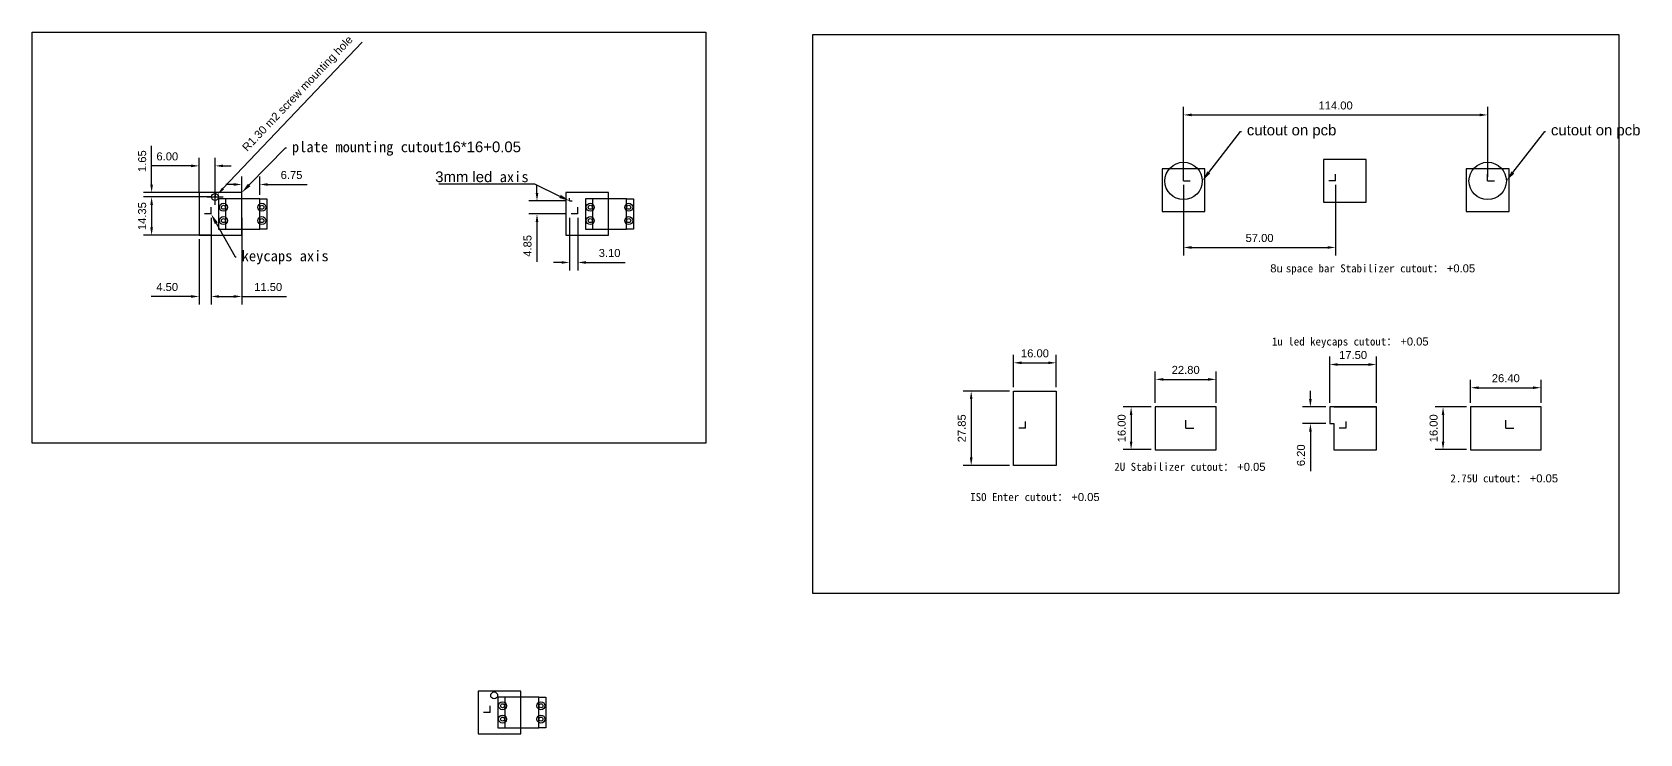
# Model space of a CAD drawing. Header units: millimetres. Extents: x -7565 to 5748, y -10126 to 3805.
# Drawn here: x -6971 to -6369, y -899 to -636 of the extents above; entities that cross this region are included whole.
import ezdxf
from ezdxf import colors
from ezdxf.entities.mleader import LeaderData, LeaderLine
from ezdxf.math import Vec2, Vec3

# ---------------------------------------------------------------- set-up
doc = ezdxf.new("R2010")
doc.units = ezdxf.units.MM
doc.layers.get('Defpoints').update_dxf_attribs({"color": 3})
doc.layers.add('View Port', color=1, linetype='Continuous', plot=False)
doc.layers.add('图层1', color=5, linetype='Continuous')
doc.styles.add('Notes', font='arial.ttf', dxfattribs={"height": 3})
doc.styles.get("Standard").update_dxf_attribs({"font": 'arial.ttf'})
doc.dimstyles.new('Civil-Metric', dxfattribs={"dimtxt": 3, "dimasz": 3, "dimexe": 3, "dimexo": 1.5, "dimgap": 2, "dimtad": 1, "dimzin": 3, "dimdsep": 46, "dimtxsty": 'Standard', "dimcen": 3, "dimazin": 2, "dimtfac": 1, "dimtofl": 0, "dimtmove": 0, "dimatfit": 3, "dimfxl": 1, "dimfrac": 1, "dimtolj": 1, "dimtzin": 0, "dimarcsym": 0})

# ---------------------------------------------------------------- blocks, each defined once
blk = doc.blocks.new('*D13')
at = {"layer": 'Defpoints', "color": 0, "lineweight": -2, "transparency": 16777216}
for p, q in [((-6539.56, -690.29), (-6539.56, -664.06)), ((-6536.56, -667.06), (-6428.56, -667.06)), ((-6425.56, -690.29), (-6425.56, -664.06))]:
    blk.add_line(p, q, dxfattribs=at)
at = {"layer": 'Defpoints', "color": 0, "transparency": 16777216}
for p in [(-6425.56, -667.06), (-6539.56, -691.79), (-6425.56, -691.79)]:
    blk.add_point(p, dxfattribs=at)
for points in [[(-6536.56, -666.56), (-6536.56, -667.56), (-6539.56, -667.06)], [(-6428.56, -666.56), (-6428.56, -667.56), (-6425.56, -667.06)]]:
    blk.add_solid(points, dxfattribs=at)
at = {"layer": 'Defpoints', "color": 0, "transparency": 16777216, "insert": (-6482.56, -663.53), "char_height": 3, "attachment_point": 5}
blk.add_mtext('\\A1;114.00', dxfattribs=at)
blk = doc.blocks.new('*D14')
at = {"layer": 'Defpoints', "color": 0, "lineweight": -2, "transparency": 16777216}
for p, q in [((-6539.56, -693.29), (-6539.56, -719.71)), ((-6482.56, -693.29), (-6482.56, -719.71)), ((-6536.56, -716.71), (-6485.56, -716.71))]:
    blk.add_line(p, q, dxfattribs=at)
at = {"layer": 'Defpoints', "color": 0, "transparency": 16777216}
for p in [(-6539.56, -691.79), (-6482.56, -691.79), (-6482.56, -716.71)]:
    blk.add_point(p, dxfattribs=at)
for points in [[(-6536.56, -716.21), (-6536.56, -717.21), (-6539.56, -716.71)], [(-6485.56, -716.21), (-6485.56, -717.21), (-6482.56, -716.71)]]:
    blk.add_solid(points, dxfattribs=at)
at = {"layer": 'Defpoints', "color": 0, "transparency": 16777216, "insert": (-6511.06, -713.17), "char_height": 3, "attachment_point": 5}
blk.add_mtext('\\A1;57.00', dxfattribs=at)
blk = doc.blocks.new('*D17')
at = {"layer": 'Defpoints', "color": 0, "lineweight": -2, "transparency": 16777216}
for p, q in [((-6484.76, -774.96), (-6484.76, -757.56)), ((-6467.26, -774.96), (-6467.26, -757.56)), ((-6481.76, -760.56), (-6470.26, -760.56))]:
    blk.add_line(p, q, dxfattribs=at)
at = {"layer": 'Defpoints', "color": 0, "transparency": 16777216}
for p in [(-6467.26, -760.56), (-6484.76, -776.46), (-6467.26, -776.46)]:
    blk.add_point(p, dxfattribs=at)
for points in [[(-6481.76, -760.06), (-6481.76, -761.06), (-6484.76, -760.56)], [(-6470.26, -760.06), (-6470.26, -761.06), (-6467.26, -760.56)]]:
    blk.add_solid(points, dxfattribs=at)
at = {"layer": 'Defpoints', "color": 0, "transparency": 16777216, "insert": (-6476.01, -757.02), "char_height": 3, "attachment_point": 5}
blk.add_mtext('\\A1;17.50', dxfattribs=at)
blk = doc.blocks.new('*D18')
at = {"layer": 'Defpoints', "color": 0, "lineweight": -2, "transparency": 16777216}
for p, q in [((-6492.01, -773.46), (-6492.01, -770.46)), ((-6486.26, -776.46), (-6495.01, -776.46)), ((-6486.26, -782.66), (-6495.01, -782.66)), ((-6492.01, -785.66), (-6492.01, -800.46))]:
    blk.add_line(p, q, dxfattribs=at)
at = {"layer": 'Defpoints', "color": 0, "transparency": 16777216}
for p in [(-6484.76, -776.46), (-6492.01, -782.66), (-6484.76, -782.66)]:
    blk.add_point(p, dxfattribs=at)
for points in [[(-6492.51, -773.46), (-6491.51, -773.46), (-6492.01, -776.46)], [(-6492.51, -785.66), (-6491.51, -785.66), (-6492.01, -782.66)]]:
    blk.add_solid(points, dxfattribs=at)
at = {"layer": 'Defpoints', "color": 0, "transparency": 16777216, "insert": (-6495.54, -794.56), "char_height": 3, "attachment_point": 5, "rotation": 90}
blk.add_mtext('\\A1;6.20', dxfattribs=at)
blk = doc.blocks.new('*D19')
at = {"layer": 'Defpoints', "color": 0, "lineweight": -2, "transparency": 16777216}
for p, q in [((-6550.16, -774.96), (-6550.16, -763.13)), ((-6527.36, -774.96), (-6527.36, -763.13)), ((-6547.16, -766.13), (-6530.36, -766.13))]:
    blk.add_line(p, q, dxfattribs=at)
at = {"layer": 'Defpoints', "color": 0, "transparency": 16777216}
for p in [(-6527.36, -766.13), (-6550.16, -776.46), (-6527.36, -776.46)]:
    blk.add_point(p, dxfattribs=at)
for points in [[(-6547.16, -765.63), (-6547.16, -766.63), (-6550.16, -766.13)], [(-6530.36, -765.63), (-6530.36, -766.63), (-6527.36, -766.13)]]:
    blk.add_solid(points, dxfattribs=at)
at = {"layer": 'Defpoints', "color": 0, "transparency": 16777216, "insert": (-6538.76, -762.6), "char_height": 3, "attachment_point": 5}
blk.add_mtext('\\A1;22.80', dxfattribs=at)
blk = doc.blocks.new('*D20')
at = {"layer": 'Defpoints', "color": 0, "lineweight": -2, "transparency": 16777216}
for p, q in [((-6551.66, -776.46), (-6562.22, -776.46)), ((-6559.22, -779.46), (-6559.22, -789.46)), ((-6551.66, -792.46), (-6562.22, -792.46))]:
    blk.add_line(p, q, dxfattribs=at)
at = {"layer": 'Defpoints', "color": 0, "transparency": 16777216}
for p in [(-6550.16, -776.46), (-6559.22, -792.46), (-6550.16, -792.46)]:
    blk.add_point(p, dxfattribs=at)
for points in [[(-6559.72, -779.46), (-6558.72, -779.46), (-6559.22, -776.46)], [(-6559.72, -789.46), (-6558.72, -789.46), (-6559.22, -792.46)]]:
    blk.add_solid(points, dxfattribs=at)
at = {"layer": 'Defpoints', "color": 0, "transparency": 16777216, "insert": (-6562.75, -784.46), "char_height": 3, "attachment_point": 5, "rotation": 90}
blk.add_mtext('\\A1;16.00', dxfattribs=at)
blk = doc.blocks.new('*D21')
at = {"layer": 'Defpoints', "color": 0, "lineweight": -2, "transparency": 16777216}
for p, q in [((-6431.96, -774.96), (-6431.96, -766.25)), ((-6428.96, -769.25), (-6408.56, -769.25)), ((-6405.56, -774.96), (-6405.56, -766.25))]:
    blk.add_line(p, q, dxfattribs=at)
at = {"layer": 'Defpoints', "color": 0, "transparency": 16777216}
for p in [(-6405.56, -769.25), (-6431.96, -776.46), (-6405.56, -776.46)]:
    blk.add_point(p, dxfattribs=at)
for points in [[(-6428.96, -768.75), (-6428.96, -769.75), (-6431.96, -769.25)], [(-6408.56, -768.75), (-6408.56, -769.75), (-6405.56, -769.25)]]:
    blk.add_solid(points, dxfattribs=at)
at = {"layer": 'Defpoints', "color": 0, "transparency": 16777216, "insert": (-6418.76, -765.71), "char_height": 3, "attachment_point": 5}
blk.add_mtext('\\A1;26.40', dxfattribs=at)
blk = doc.blocks.new('*D22')
at = {"layer": 'Defpoints', "color": 0, "lineweight": -2, "transparency": 16777216}
for p, q in [((-6433.46, -776.46), (-6445.28, -776.46)), ((-6442.28, -779.46), (-6442.28, -789.46)), ((-6433.46, -792.46), (-6445.28, -792.46))]:
    blk.add_line(p, q, dxfattribs=at)
at = {"layer": 'Defpoints', "color": 0, "transparency": 16777216}
for p in [(-6431.96, -776.46), (-6442.28, -792.46), (-6431.96, -792.46)]:
    blk.add_point(p, dxfattribs=at)
for points in [[(-6442.78, -779.46), (-6441.78, -779.46), (-6442.28, -776.46)], [(-6442.78, -789.46), (-6441.78, -789.46), (-6442.28, -792.46)]]:
    blk.add_solid(points, dxfattribs=at)
at = {"layer": 'Defpoints', "color": 0, "transparency": 16777216, "insert": (-6445.81, -784.46), "char_height": 3, "attachment_point": 5, "rotation": 90}
blk.add_mtext('\\A1;16.00', dxfattribs=at)
blk = doc.blocks.new('*D23')
at = {"layer": 'Defpoints', "color": 0, "lineweight": -2, "transparency": 16777216}
for p, q in [((-6604.76, -770.54), (-6622.15, -770.54)), ((-6619.15, -773.54), (-6619.15, -795.39)), ((-6604.76, -798.39), (-6622.15, -798.39))]:
    blk.add_line(p, q, dxfattribs=at)
at = {"layer": 'Defpoints', "color": 0, "transparency": 16777216}
for p in [(-6603.26, -770.54), (-6619.15, -798.39), (-6603.26, -798.39)]:
    blk.add_point(p, dxfattribs=at)
for points in [[(-6619.65, -773.54), (-6618.65, -773.54), (-6619.15, -770.54)], [(-6619.65, -795.39), (-6618.65, -795.39), (-6619.15, -798.39)]]:
    blk.add_solid(points, dxfattribs=at)
at = {"layer": 'Defpoints', "color": 0, "transparency": 16777216, "insert": (-6622.68, -784.46), "char_height": 3, "attachment_point": 5, "rotation": 90}
blk.add_mtext('\\A1;27.85', dxfattribs=at)
blk = doc.blocks.new('*D24')
at = {"layer": 'Defpoints', "color": 0, "lineweight": -2, "transparency": 16777216}
for p, q in [((-6603.26, -769.04), (-6603.26, -756.92)), ((-6587.26, -769.04), (-6587.26, -756.92)), ((-6600.26, -759.92), (-6590.26, -759.92))]:
    blk.add_line(p, q, dxfattribs=at)
at = {"layer": 'Defpoints', "color": 0, "transparency": 16777216}
for p in [(-6587.26, -759.92), (-6603.26, -770.54), (-6587.26, -770.54)]:
    blk.add_point(p, dxfattribs=at)
for points in [[(-6600.26, -759.42), (-6600.26, -760.42), (-6603.26, -759.92)], [(-6590.26, -759.42), (-6590.26, -760.42), (-6587.26, -759.92)]]:
    blk.add_solid(points, dxfattribs=at)
at = {"layer": 'Defpoints', "color": 0, "transparency": 16777216, "insert": (-6595.26, -756.38), "char_height": 3, "attachment_point": 5}
blk.add_mtext('\\A1;16.00', dxfattribs=at)
blk = doc.blocks.new('*D28')
at = {"layer": 'Defpoints', "color": 0, "lineweight": -2, "transparency": 16777216}
for p, q in [((-6911.59, -686.14), (-6926.39, -686.14)), ((-6908.59, -696.3), (-6908.59, -683.14)), ((-6902.59, -696.3), (-6902.59, -683.14)), ((-6899.59, -686.14), (-6896.59, -686.14))]:
    blk.add_line(p, q, dxfattribs=at)
at = {"layer": 'Defpoints', "color": 0, "transparency": 16777216}
for p in [(-6908.59, -686.14), (-6908.59, -697.8), (-6902.59, -697.8)]:
    blk.add_point(p, dxfattribs=at)
for points in [[(-6911.59, -685.64), (-6911.59, -686.64), (-6908.59, -686.14)], [(-6899.59, -685.64), (-6899.59, -686.64), (-6902.59, -686.14)]]:
    blk.add_solid(points, dxfattribs=at)
at = {"layer": 'Defpoints', "color": 0, "transparency": 16777216, "insert": (-6920.49, -682.61), "char_height": 3, "attachment_point": 5}
blk.add_mtext('\\A1;6.00', dxfattribs=at)
blk = doc.blocks.new('*D27')
at = {"layer": 'Defpoints', "color": 0, "lineweight": -2, "transparency": 16777216}
for p, q in [((-6904.19, -697.8), (-6929.37, -697.8)), ((-6926.37, -700.8), (-6926.37, -709.15)), ((-6904.19, -712.15), (-6929.37, -712.15))]:
    blk.add_line(p, q, dxfattribs=at)
at = {"layer": 'Defpoints', "color": 0, "transparency": 16777216}
for p in [(-6902.69, -697.8), (-6926.37, -712.15), (-6902.69, -712.15)]:
    blk.add_point(p, dxfattribs=at)
for points in [[(-6926.87, -700.8), (-6925.87, -700.8), (-6926.37, -697.8)], [(-6926.87, -709.15), (-6925.87, -709.15), (-6926.37, -712.15)]]:
    blk.add_solid(points, dxfattribs=at)
at = {"layer": 'Defpoints', "color": 0, "transparency": 16777216, "insert": (-6929.91, -704.97), "char_height": 3, "attachment_point": 5, "rotation": 90}
blk.add_mtext('\\A1;14.35', dxfattribs=at)
blk = doc.blocks.new('*D29')
at = {"layer": 'Defpoints', "color": 0, "lineweight": -2, "transparency": 16777216}
for p, q in [((-6904.09, -705.65), (-6904.09, -738.07)), ((-6908.59, -713.65), (-6908.59, -738.07)), ((-6911.59, -735.07), (-6926.49, -735.07)), ((-6901.09, -735.07), (-6898.09, -735.07))]:
    blk.add_line(p, q, dxfattribs=at)
at = {"layer": 'Defpoints', "color": 0, "transparency": 16777216}
for p in [(-6904.09, -704.15), (-6908.59, -712.15), (-6908.59, -735.07)]:
    blk.add_point(p, dxfattribs=at)
for points in [[(-6911.59, -734.57), (-6911.59, -735.57), (-6908.59, -735.07)], [(-6901.09, -734.57), (-6901.09, -735.57), (-6904.09, -735.07)]]:
    blk.add_solid(points, dxfattribs=at)
at = {"layer": 'Defpoints', "color": 0, "transparency": 16777216, "insert": (-6920.54, -731.54), "char_height": 3, "attachment_point": 5}
blk.add_mtext('\\A1;4.50', dxfattribs=at)
blk = doc.blocks.new('*D30')
at = {"layer": 'Defpoints', "color": 0, "lineweight": -2, "transparency": 16777216}
for p, q in [((-6904.09, -705.65), (-6904.09, -738.07)), ((-6892.59, -705.65), (-6892.59, -738.07)), ((-6901.09, -735.07), (-6895.59, -735.07)), ((-6892.59, -735.07), (-6875.76, -735.07))]:
    blk.add_line(p, q, dxfattribs=at)
at = {"layer": 'Defpoints', "color": 0, "transparency": 16777216}
for p in [(-6904.09, -704.15), (-6892.59, -704.15), (-6892.59, -735.07)]:
    blk.add_point(p, dxfattribs=at)
for points in [[(-6901.09, -734.57), (-6901.09, -735.57), (-6904.09, -735.07)], [(-6895.59, -734.57), (-6895.59, -735.57), (-6892.59, -735.07)]]:
    blk.add_solid(points, dxfattribs=at)
at = {"layer": 'Defpoints', "color": 0, "transparency": 16777216, "insert": (-6882.68, -731.54), "char_height": 3, "attachment_point": 5}
blk.add_mtext('\\A1;11.50', dxfattribs=at)
blk = doc.blocks.new('*D31')
at = {"layer": 'Defpoints', "color": 0, "lineweight": -2, "transparency": 16777216}
for p, q in [((-6892.59, -696.95), (-6892.59, -690.11)), ((-6885.84, -696.95), (-6885.84, -690.11)), ((-6895.59, -693.11), (-6898.59, -693.11)), ((-6882.84, -693.11), (-6868.01, -693.11))]:
    blk.add_line(p, q, dxfattribs=at)
at = {"layer": 'Defpoints', "color": 0, "transparency": 16777216}
for p in [(-6892.59, -698.45), (-6885.84, -693.11), (-6885.84, -698.45)]:
    blk.add_point(p, dxfattribs=at)
for points in [[(-6895.59, -692.61), (-6895.59, -693.61), (-6892.59, -693.11)], [(-6882.84, -692.61), (-6882.84, -693.61), (-6885.84, -693.11)]]:
    blk.add_solid(points, dxfattribs=at)
at = {"layer": 'Defpoints', "color": 0, "transparency": 16777216, "insert": (-6873.93, -689.58), "char_height": 3, "attachment_point": 5}
blk.add_mtext('\\A1;6.75', dxfattribs=at)
blk = doc.blocks.new('*D33')
at = {"layer": 'Defpoints', "color": 0, "lineweight": -2, "transparency": 16777216}
for p, q in [((-6926.37, -693.15), (-6926.37, -678.61)), ((-6904.09, -696.15), (-6929.37, -696.15)), ((-6904.09, -697.8), (-6929.37, -697.8)), ((-6926.37, -700.8), (-6926.37, -703.8))]:
    blk.add_line(p, q, dxfattribs=at)
at = {"layer": 'Defpoints', "color": 0, "transparency": 16777216}
for p in [(-6926.37, -696.15), (-6902.59, -696.15), (-6902.59, -697.8)]:
    blk.add_point(p, dxfattribs=at)
for points in [[(-6926.87, -693.15), (-6925.87, -693.15), (-6926.37, -696.15)], [(-6926.87, -700.8), (-6925.87, -700.8), (-6926.37, -697.8)]]:
    blk.add_solid(points, dxfattribs=at)
at = {"layer": 'Defpoints', "color": 0, "transparency": 16777216, "insert": (-6929.9, -684.38), "char_height": 3, "attachment_point": 5, "rotation": 90}
blk.add_mtext('\\A1;1.65', dxfattribs=at)
blk = doc.blocks.new('*D34')
at = {"layer": 'Defpoints', "color": 0, "lineweight": -2, "transparency": 16777216}
for p, q in [((-6847.42, -639.84), (-6899.63, -694.66)), ((-6905.59, -697.77), (-6899.59, -697.77)), ((-6902.59, -700.77), (-6902.59, -694.77))]:
    blk.add_line(p, q, dxfattribs=at)
at = {"layer": 'Defpoints', "color": 0, "transparency": 16777216}
for p in [(-6902.59, -697.77), (-6901.69, -696.83)]:
    blk.add_point(p, dxfattribs=at)
blk.add_solid([(-6899.99, -694.31), (-6899.26, -695), (-6901.69, -696.83)], dxfattribs=at)
at = {"layer": 'Defpoints', "color": 0, "transparency": 16777216, "insert": (-6871.41, -659.3), "char_height": 3, "attachment_point": 5, "rotation": 46.40286}
blk.add_mtext('\\A1;R1.30 m2 screw mounting hole', dxfattribs=at)
blk = doc.blocks.new('*D40')
at = {"layer": 'Defpoints', "color": 0, "lineweight": -2, "transparency": 16777216}
for p, q in [((-6769.69, -705.65), (-6769.69, -725.33)), ((-6766.59, -705.65), (-6766.59, -725.33)), ((-6772.69, -722.33), (-6775.69, -722.33)), ((-6763.59, -722.33), (-6748.81, -722.33))]:
    blk.add_line(p, q, dxfattribs=at)
at = {"layer": 'Defpoints', "color": 0, "transparency": 16777216}
for p in [(-6769.69, -704.15), (-6766.59, -704.15), (-6766.59, -722.33)]:
    blk.add_point(p, dxfattribs=at)
for points in [[(-6772.69, -721.83), (-6772.69, -722.83), (-6769.69, -722.33)], [(-6763.59, -721.83), (-6763.59, -722.83), (-6766.59, -722.33)]]:
    blk.add_solid(points, dxfattribs=at)
at = {"layer": 'Defpoints', "color": 0, "transparency": 16777216, "insert": (-6754.7, -718.8), "char_height": 3, "attachment_point": 5}
blk.add_mtext('\\A1;3.10', dxfattribs=at)
blk = doc.blocks.new('*D41')
at = {"layer": 'Defpoints', "color": 0, "lineweight": -2, "transparency": 16777216}
for p, q in [((-6781.92, -696.3), (-6781.92, -693.3)), ((-6771.19, -699.3), (-6784.92, -699.3)), ((-6771.19, -704.15), (-6784.92, -704.15)), ((-6781.92, -707.15), (-6781.92, -722.08))]:
    blk.add_line(p, q, dxfattribs=at)
at = {"layer": 'Defpoints', "color": 0, "transparency": 16777216}
for p in [(-6781.92, -704.15), (-6769.69, -699.3), (-6769.69, -704.15)]:
    blk.add_point(p, dxfattribs=at)
for points in [[(-6782.42, -696.3), (-6781.42, -696.3), (-6781.92, -699.3)], [(-6782.42, -707.15), (-6781.42, -707.15), (-6781.92, -704.15)]]:
    blk.add_solid(points, dxfattribs=at)
at = {"layer": 'Defpoints', "color": 0, "transparency": 16777216, "insert": (-6785.46, -716.11), "char_height": 3, "attachment_point": 5, "rotation": 90}
blk.add_mtext('\\A1;4.85', dxfattribs=at)

msp = doc.modelspace()

# ---------------------------------------------------------------- linework, layer by layer
for points in [[(-6487.061, -699.789), (-6471.061, -699.789), (-6471.061, -683.789), (-6487.061, -683.789)], [(-6547.561, -687.289), (-6547.561, -703.289), (-6531.561, -703.289), (-6531.561, -687.289)], [(-6433.561, -687.289), (-6433.561, -703.289), (-6417.561, -703.289), (-6417.561, -687.289)], [(-6908.591, -712.146), (-6892.591, -712.146), (-6892.591, -696.146), (-6908.591, -696.146)], [(-6771.091, -712.146), (-6755.091, -712.146), (-6755.091, -696.146), (-6771.091, -696.146)], [(-6803.976, -898.915), (-6787.976, -898.915), (-6787.976, -882.915), (-6803.976, -882.915)]]:
    msp.add_lwpolyline(points, close=True)
at = {"layer": 'Defpoints'}
msp.add_line((-6902.591, -696.146), (-6902.591, -697.771), dxfattribs=at)
for points in [[(-6971.154, -636.055), (-6718.689, -636.055), (-6718.689, -789.967), (-6971.154, -789.967)], [(-6678.465, -636.911), (-6376.363, -636.911), (-6376.363, -846.401), (-6678.465, -846.401)]]:
    msp.add_lwpolyline(points, close=True, dxfattribs=at)
at = {"layer": 'View Port'}
for p, q in [((-6539.561, -691.789), (-6539.561, -689.289)), ((-6539.561, -691.789), (-6537.061, -691.789)), ((-6482.561, -691.789), (-6485.061, -691.789)), ((-6482.561, -691.789), (-6482.561, -689.289)), ((-6425.561, -691.789), (-6425.561, -689.289)), ((-6425.561, -691.789), (-6423.061, -691.789)), ((-6769.691, -699.296), (-6769.691, -698.296)), ((-6904.091, -704.146), (-6906.591, -704.146)), ((-6904.091, -704.146), (-6904.091, -701.646)), ((-6769.691, -699.296), (-6768.691, -699.296)), ((-6766.591, -704.146), (-6769.091, -704.146)), ((-6766.591, -704.146), (-6766.591, -701.646)), ((-6598.756, -784.465), (-6598.756, -781.965)), ((-6538.756, -784.465), (-6538.756, -781.465)), ((-6418.756, -784.465), (-6418.756, -781.465)), ((-6598.756, -784.465), (-6601.256, -784.465)), ((-6538.756, -784.465), (-6535.756, -784.465)), ((-6418.756, -784.465), (-6415.756, -784.465)), ((-6799.476, -890.915), (-6801.976, -890.915)), ((-6799.476, -890.915), (-6799.476, -888.415))]:
    msp.add_line(p, q, dxfattribs=at)
for points in [[(-6587.256, -776.465), (-6587.256, -792.465), (-6587.256, -798.39), (-6598.756, -798.39), (-6603.256, -798.39), (-6603.256, -792.465), (-6603.256, -776.465), (-6603.256, -770.54), (-6598.756, -770.54), (-6587.256, -770.54)], [(-6550.156, -792.465), (-6527.356, -792.465), (-6527.356, -776.465), (-6550.156, -776.465)], [(-6431.956, -792.465), (-6405.556, -792.465), (-6405.556, -776.465), (-6431.956, -776.465)]]:
    msp.add_lwpolyline(points, close=True, dxfattribs=at)
for points in [[(-6483.256, -776.465), (-6467.256, -776.465), (-6484.756, -776.465), (-6484.756, -782.665), (-6483.256, -782.665), (-6483.256, -792.465), (-6467.256, -792.465), (-6467.256, -776.465)], [(-6478.756, -781.965), (-6478.756, -784.465), (-6481.256, -784.465)]]:
    msp.add_lwpolyline(points, dxfattribs=at)
at = {"layer": '图层1'}
for points in [[(-6898.641, -698.446), (-6901.241, -698.446), (-6901.241, -709.846), (-6898.641, -709.846)], [(-6885.841, -698.446), (-6883.241, -698.446), (-6883.241, -709.846), (-6885.841, -709.846)], [(-6761.141, -698.446), (-6763.741, -698.446), (-6763.741, -709.846), (-6761.141, -709.846)], [(-6748.341, -698.446), (-6745.741, -698.446), (-6745.741, -709.846), (-6748.341, -709.846)], [(-6794.026, -885.215), (-6796.626, -885.215), (-6796.626, -896.615), (-6794.026, -896.615)], [(-6781.226, -885.215), (-6778.626, -885.215), (-6778.626, -896.615), (-6781.226, -896.615)]]:
    msp.add_lwpolyline(points, dxfattribs=at)
for points in [[(-6898.641, -709.846), (-6885.841, -709.846), (-6885.841, -698.446), (-6898.641, -698.446)], [(-6761.141, -709.846), (-6748.341, -709.846), (-6748.341, -698.446), (-6761.141, -698.446)], [(-6794.026, -896.615), (-6781.226, -896.615), (-6781.226, -885.215), (-6794.026, -885.215)]]:
    msp.add_lwpolyline(points, close=True, dxfattribs=at)
at = {"layer": '图层1', "color": 2}
for centre, radius in [((-6539.561, -691.789), 7), ((-6425.561, -691.789), 7), ((-6902.591, -697.771), 1.3), ((-6899.441, -701.646), 1.5), ((-6899.441, -701.646), 0.75), ((-6885.041, -701.646), 1.5), ((-6885.041, -701.646), 0.75), ((-6761.941, -701.646), 1.5), ((-6761.941, -701.646), 0.75), ((-6747.541, -701.646), 1.5), ((-6747.541, -701.646), 0.75), ((-6899.441, -706.646), 1.5), ((-6899.441, -706.646), 0.75), ((-6885.041, -706.646), 1.5), ((-6885.041, -706.646), 0.75), ((-6761.941, -706.646), 1.5), ((-6761.941, -706.646), 0.75), ((-6747.541, -706.646), 1.5), ((-6747.541, -706.646), 0.75), ((-6797.976, -884.54), 1.3), ((-6794.826, -888.415), 1.5), ((-6794.826, -888.415), 0.75), ((-6780.426, -888.415), 1.5), ((-6780.426, -888.415), 0.75), ((-6794.826, -893.415), 1.5), ((-6794.826, -893.415), 0.75), ((-6780.426, -893.415), 1.5), ((-6780.426, -893.415), 0.75)]:
    msp.add_circle(centre, radius, dxfattribs=at)

# ---------------------------------------------------------------- texts
at = {"char_height": 3, "attachment_point": 1, "style": 'Notes'}
for s, width, insert in [('8u {\\fSimSun|b0|i0|c134|p2;space bar Stabilizer cutout：} +0.05', 79.89024, (-6507.048, -723.032)), ('{\\fSimSun|b0|i0|c134|p2;1u led keycaps cutout：} +0.05', 68.98344, (-6506.417, -750.437)), ('{\\fSimSun|b0|i0|c0|p2;2U\\fSimSun|b0|i0|c134|p2; Stabilizer \\fSimSun|b0|i0|c0|p2;cutout\\fSimSun|b0|i0|c134|p2;：} +0.05', 68.98344, (-6565.514, -797.388)), ('{\\fSimSun|b0|i0|c134|p2;2.75U cutout：} +0.05', 68.98344, (-6439.53, -801.707)), ('{\\fSimSun|b0|i0|c0|p2;ISO\\fSimSun|b0|i0|c134|p2; Enter \\fSimSun|b0|i0|c0|p2;cutout\\fSimSun|b0|i0|c134|p2;：} +0.05', 68.98344, (-6619.53, -808.707))]:
    msp.add_mtext_dynamic_manual_height_columns(s, width=width, gutter_width=15, heights=[0], dxfattribs=dict(at, insert=insert))

# ---------------------------------------------------------------- dimensions: what is measured, and where the dimension line sits
at = {"layer": 'Defpoints'}
dim = msp.add_radius_dim(center=(-6902.591, -697.771), mpoint=(-6901.694, -696.83), text='<> m2 screw mounting hole', dimstyle='Civil-Metric', dxfattribs=at)
dim.commit()
dim.dimension.update_dxf_attribs({"geometry": '*D34', "text_midpoint": (-6868.549, -662.021), "dimtype": 164})
for base, p1, p2, picture, middle in [((-6425.561, -667.063), (-6539.561, -691.789), (-6425.561, -691.789), '*D13', (-6482.561, -663.531)), ((-6908.591, -686.138), (-6902.591, -697.796), (-6908.591, -697.796), '*D28', (-6920.49, -682.607)), ((-6885.841, -693.115), (-6892.591, -698.446), (-6885.841, -698.446), '*D31', (-6873.925, -689.583)), ((-6482.561, -716.707), (-6539.561, -691.789), (-6482.561, -691.789), '*D14', (-6511.061, -713.175)), ((-6908.591, -735.071), (-6904.091, -704.146), (-6908.591, -712.146), '*D29', (-6920.542, -731.54)), ((-6892.591, -735.071), (-6904.091, -704.146), (-6892.591, -704.146), '*D30', (-6882.675, -731.54)), ((-6766.591, -722.328), (-6769.691, -704.146), (-6766.591, -704.146), '*D40', (-6754.701, -718.795)), ((-6587.256, -759.915), (-6603.256, -770.54), (-6587.256, -770.54), '*D24', (-6595.256, -756.383)), ((-6467.256, -760.556), (-6484.756, -776.465), (-6467.256, -776.465), '*D17', (-6476.006, -757.024)), ((-6527.356, -766.128), (-6550.156, -776.465), (-6527.356, -776.465), '*D19', (-6538.756, -762.596)), ((-6405.556, -769.247), (-6431.956, -776.465), (-6405.556, -776.465), '*D21', (-6418.756, -765.715))]:
    dim = msp.add_linear_dim(base=base, p1=p1, p2=p2, dimstyle='Civil-Metric', dxfattribs=at)
    dim.commit()
    dim.dimension.update_dxf_attribs({"geometry": picture, "text_midpoint": middle})
for base, p1, p2, picture, middle in [((-6926.373, -696.146), (-6902.591, -697.796), (-6902.591, -696.146), '*D33', (-6929.905, -684.38)), ((-6926.373, -712.146), (-6902.691, -697.796), (-6902.691, -712.146), '*D27', (-6929.906, -704.971)), ((-6781.924, -704.146), (-6769.691, -699.296), (-6769.691, -704.146), '*D41', (-6785.456, -716.114)), ((-6619.153, -798.39), (-6603.256, -770.54), (-6603.256, -798.39), '*D23', (-6622.685, -784.465)), ((-6492.011, -782.665), (-6484.756, -776.465), (-6484.756, -782.665), '*D18', (-6495.542, -794.564)), ((-6559.218, -792.465), (-6550.156, -776.465), (-6550.156, -792.465), '*D20', (-6562.75, -784.465)), ((-6442.278, -792.465), (-6431.956, -776.465), (-6431.956, -792.465), '*D22', (-6445.81, -784.465))]:
    dim = msp.add_linear_dim(base=base, p1=p1, p2=p2, angle=90, dimstyle='Civil-Metric', dxfattribs=at)
    dim.commit()
    dim.dimension.update_dxf_attribs({"geometry": picture, "text_midpoint": middle})

# ---------------------------------------------------------------- leaders
ml = msp.add_multileader_mtext('Standard', dxfattribs=at)
ml.set_content('cutout on pcb', color=256)
ml.set_leader_properties()
ml.build(insert=Vec2(0, 0))
ml.multileader.update_dxf_attribs({"text_right_attachment_type": 6, "dogleg_length": 0.36})
ctx = ml.context
ctx.base_point, ctx.plane_origin = Vec3(-6517.83, -673.272), Vec3(-6532.561, -691.789)
ctx.right_attachment = 6
notes = []
notes.append((ctx, [(0, (1, 1, 0), (-6518.19, -673.272), (1, 0), 0.36, [(0, [(-6532.561, -691.789)], 0, [])])]))
ctx.mtext.insert, ctx.mtext.flow_direction = Vec3(-6515.83, -670.717), 5
ml = msp.add_multileader_mtext('Standard', dxfattribs=at)
ml.set_content('cutout on pcb', color=256)
ml.set_leader_properties()
ml.build(insert=Vec2(0, 0))
ml.multileader.update_dxf_attribs({"text_right_attachment_type": 6, "dogleg_length": 0.36})
ctx = ml.context
ctx.base_point, ctx.plane_origin = Vec3(-6403.83, -673.272), Vec3(-6418.561, -691.789)
ctx.right_attachment = 6
notes.append((ctx, [(0, (1, 1, 0), (-6404.19, -673.272), (1, 0), 0.36, [(0, [(-6418.561, -691.789)], 0, [])])]))
ctx.mtext.insert, ctx.mtext.flow_direction = Vec3(-6401.83, -670.717), 5
ml = msp.add_multileader_mtext('Standard', dxfattribs=at)
ml.set_content('{\\fSimSun|b0|i0|c134|p2;plate mounting cutout}16*16+0.05', color=256)
ml.set_leader_properties()
ml.build(insert=Vec2(0, 0))
ml.multileader.update_dxf_attribs({"text_right_attachment_type": 6, "dogleg_length": 0.36})
ctx = ml.context
ctx.base_point, ctx.plane_origin = Vec3(-6875.807, -679.396), Vec3(-6892.591, -696.146)
ctx.right_attachment = 6
notes.append((ctx, [(0, (1, 1, 0), (-6876.167, -679.396), (1, 0), 0.36, [(0, [(-6892.591, -696.146)], 0, [])])]))
ctx.mtext.insert, ctx.mtext.flow_direction = Vec3(-6873.807, -677.016), 5
ml = msp.add_multileader_mtext('Standard', dxfattribs=at)
ml.set_content('3mm led{\\fSimSun|b0|i0|c134|p2; axis}', color=256)
ml.set_leader_properties()
ml.build(insert=Vec2(0, 0))
ml.multileader.update_dxf_attribs({"text_right_attachment_type": 6, "dogleg_length": 0.36})
ctx = ml.context
ctx.base_point, ctx.plane_origin = Vec3(-6822.108, -690.274), Vec3(-6769.691, -699.296)
ctx.right_attachment, ctx.text_align_type = 6, 2
notes.append((ctx, [(0, (1, 1, 0), (-6782.679, -693.039), (-1, 0), 0.36, [(0, [(-6769.691, -699.296)], 0, [])])]))
ctx.mtext.insert, ctx.mtext.alignment, ctx.mtext.flow_direction = Vec3(-6785.039, -688.239), 3, 5
ml = msp.add_multileader_mtext('Standard', dxfattribs=at)
ml.set_content('{\\fSimSun|b0|i0|c134|p2;keycaps axis}', color=256)
ml.set_leader_properties()
ml.build(insert=Vec2(0, 0))
ml.multileader.update_dxf_attribs({"text_right_attachment_type": 6, "dogleg_length": 0.36})
ctx = ml.context
ctx.base_point, ctx.plane_origin = Vec3(-6894.648, -720.245), Vec3(-6904.091, -704.146)
ctx.right_attachment = 6
notes.append((ctx, [(0, (1, 1, 0), (-6895.008, -720.245), (1, 0), 0.36, [(0, [(-6904.091, -704.146)], 0, [])])]))
ctx.mtext.insert, ctx.mtext.flow_direction = Vec3(-6892.648, -717.877), 5
for ctx, leaders in notes:
    for number, flags, end, landing, length, lines in leaders:
        leader = LeaderData()
        leader.index, (leader.has_last_leader_line, leader.has_dogleg_vector, leader.attachment_direction) = number, flags
        leader.last_leader_point, leader.dogleg_vector, leader.dogleg_length = Vec3(end), Vec3(landing), length
        for number, points, colour, breaks in lines:
            line = LeaderLine()
            line.index, line.vertices, line.color, line.breaks = number, Vec3.list(points), colors.encode_raw_color(colour), breaks
            leader.lines.append(line)
        ctx.leaders.append(leader)

doc.saveas('drawing.dxf')
